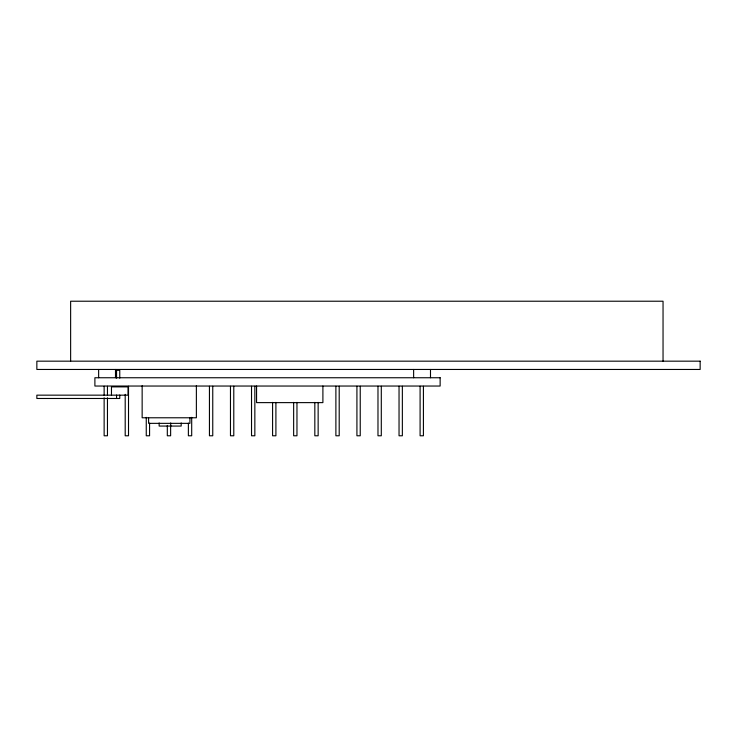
<?xml version="1.0" encoding="UTF-8"?>
<svg xmlns="http://www.w3.org/2000/svg" width="737" height="737" viewBox="0 0 737 737"><rect width="100%" height="100%" fill="white"/><g stroke="black" fill="none" stroke-linecap="round" stroke-linejoin="round"><path stroke-width="1.11" d="M663.042 361.167L663.042 301.221L70.632 301.221L70.632 361.167M430.491 369.449L430.491 377.749M423.416 386.271L423.416 435.779L420.099 435.779L420.099 386.271M413.632 369.449L413.632 377.749M402.356 386.271L402.356 435.779L399.039 435.779L399.039 386.271M381.296 386.271L381.296 435.779L377.98 435.779L377.98 386.271M360.236 386.271L360.236 435.779L356.92 435.779L356.92 386.271M339.204 386.271L339.204 435.779L335.888 435.779L335.888 386.271M322.898 386.041L322.898 402.623L256.568 402.623L256.568 386.041M318.144 402.384L318.144 435.779L314.828 435.779L314.828 402.384M296.965 402.384L296.965 435.779L293.648 435.779L293.648 402.384M275.905 402.384L275.905 435.779L272.589 435.779L272.589 402.384M254.845 386.271L254.845 435.779L251.529 435.779L251.529 386.271M233.786 386.271L233.786 435.779L230.469 435.779L230.469 386.271M212.753 386.271L212.753 435.779L209.437 435.779L209.437 386.271M196.374 385.755L196.374 417.778L142.149 417.778L142.149 385.755M191.694 417.354L191.694 435.779L188.377 435.779L188.377 423.112M189.925 417.943L189.925 423.351L148.598 423.351L148.598 417.943M181.182 422.955L181.182 426.069L159.146 426.069L159.146 422.955M170.708 422.955L170.708 426.069M170.634 425.415L170.634 435.779L167.317 435.779L167.317 425.415M149.574 423.112L149.574 435.779L146.258 435.779L146.258 417.354M128.514 386.271L128.514 435.779L125.198 435.779L125.198 394.323M119.763 378.173L119.763 370.287L116.557 370.287L116.557 378.173M119.763 395.087L119.763 398.477L36.85 398.477L36.85 395.161L128.054 395.161L128.054 386.87L111.471 386.87L111.471 395.161M116.557 395.087L116.557 398.477M115.497 369.458L115.497 377.74M107.455 386.271L107.455 395.474M107.455 397.777L107.455 435.779L104.138 435.779L104.138 397.777M104.138 386.271L104.138 395.474M98.638 369.458L98.638 377.749M700.15 361.167L36.85 361.167L36.85 369.458L700.15 369.458L700.15 361.167M440.136 377.749L94.889 377.749L94.889 386.041L440.136 386.041L440.136 377.749"/></g></svg>
